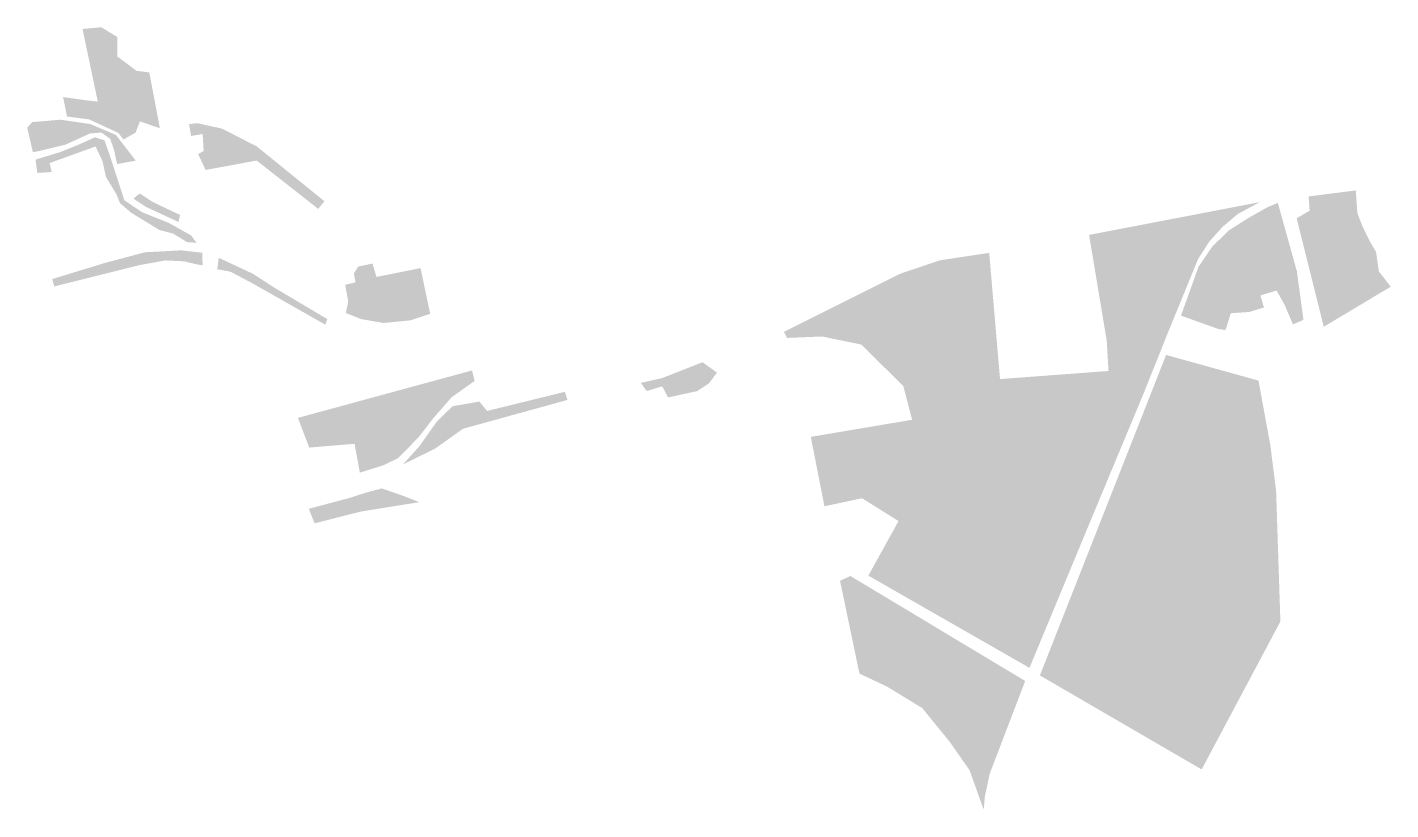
# Model space of a CAD drawing. Header units: inches. Extents: x 700285 to 704568, y 9320366 to 9322823.
import ezdxf

# ---------------------------------------------------------------- set-up
doc = ezdxf.new("R2010")
doc.units = ezdxf.units.IN
doc.header["$MEASUREMENT"] = 0

msp = doc.modelspace()

# ---------------------------------------------------------------- hatches: boundary and pattern name
for points in [[(700568.4, 9322792.4), (700518, 9322823.2), (700458.9, 9322817.9), (700506.8, 9322589.7), (700471.7, 9322593.5), (700397.9, 9322604.1), (700410, 9322543), (700479.3, 9322533.9), (700571.1, 9322491.6), (700587.6, 9322470.7), (700625.4, 9322492.3), (700639.3, 9322527.6), (700701.9, 9322505.9), (700668.6, 9322681.3), (700628.4, 9322686.5), (700568.6, 9322731.2), (700568.4, 9322792.4)], [(700285.3, 9322507.7), (700303, 9322430.7), (700323.1, 9322434.7), (700404.5, 9322454.3), (700482.3, 9322489.6), (700518.2, 9322492.5), (700545.9, 9322472.7), (700557.7, 9322438.6), (700567.7, 9322393.6), (700626.1, 9322404.3), (700563.8, 9322485.1), (700483.2, 9322519.2), (700389.5, 9322532.9), (700300.6, 9322525.3), (700285.3, 9322507.7)], [(700818.8, 9322522.1), (700793.4, 9322518.6), (700800, 9322481.7), (700836.1, 9322487.9), (700839.4, 9322434.7), (700822, 9322425.1), (700845.4, 9322375.1), (701005.9, 9322404.6), (701199.3, 9322252.8), (701218.8, 9322276.8), (701006.3, 9322448.8), (700897.5, 9322504.7), (700818.8, 9322522.1)], [(700317, 9322365.7), (700362.1, 9322368.6), (700355.5, 9322396.7), (700499.8, 9322448.8), (700521.7, 9322402.5), (700532.3, 9322353.4), (700566.3, 9322297.1), (700576.5, 9322271), (700611.9, 9322240.6), (700700.1, 9322186.6), (700743.7, 9322175.2), (700786.6, 9322148.6), (700817.3, 9322146.1), (700799.8, 9322169.5), (700730.8, 9322208.2), (700645.4, 9322242.7), (700590.3, 9322280), (700549.7, 9322405.1), (700528.2, 9322468), (700498, 9322477.6), (700442.9, 9322453), (700386.3, 9322430.4), (700311.3, 9322407.6), (700317, 9322365.7)], [(700619, 9322284.8), (700629, 9322278.1), (700659.2, 9322258.6), (700760.3, 9322211.8), (700765.6, 9322233.7), (700713, 9322258.4), (700677.6, 9322275.5), (700639.8, 9322300.7), (700629.1, 9322294), (700619, 9322284.8)], [(704458.2, 9322310.8), (704310.1, 9322291.9), (704313.1, 9322247.1), (704272.5, 9322223.3), (704357.6, 9321882.6), (704567.9, 9322008.4), (704530.5, 9322056.7), (704521.8, 9322117.5), (704503.3, 9322148.8), (704479.3, 9322197.6), (704462.9, 9322239.9), (704458.2, 9322310.8)], [(703633.9, 9321294.7), (703792.9, 9321676), (703874.4, 9321879.6), (703963.1, 9322096), (703998.6, 9322150.8), (704039.9, 9322196.5), (704088.3, 9322237.3), (704156.7, 9322274), (703620.5, 9322171.1), (703675.7, 9321840.1), (703681.5, 9321743.7), (703340.7, 9321718.3), (703306.7, 9322114.7), (703151.8, 9322091.3), (703026, 9322048.8), (702661.8, 9321866.5), (702671.5, 9321847.5), (702782, 9321852.1), (702905, 9321826.7), (703037.1, 9321696), (703064.5, 9321590.5), (702746.3, 9321536.8), (702789.2, 9321318.8), (702907.3, 9321344.1), (703021.9, 9321272.3), (702927.1, 9321100.9), (703433.2, 9320811.4), (703633.9, 9321294.7)], [(704213.3, 9322271.7), (704180.3, 9322257.8), (704119.9, 9322223.6), (704059.8, 9322185.4), (704007.5, 9322134.7), (703964.1, 9322070.9), (703909.1, 9321917.5), (704026.6, 9321875.6), (704049.2, 9321872.5), (704065.5, 9321925.1), (704123.2, 9321929), (704169.6, 9321943.1), (704158.5, 9321981.1), (704209.4, 9321996.4), (704234.7, 9321951.1), (704260.7, 9321890), (704293.7, 9321904.3), (704273.2, 9322056.4), (704213.3, 9322271.7)], [(700834.7, 9322115), (700768.7, 9322122.6), (700654.9, 9322116.5), (700530.3, 9322083.3), (700363.5, 9322032.3), (700370, 9322009.3), (700639.1, 9322076.4), (700718.3, 9322090.9), (700777.7, 9322088.2), (700818.9, 9322078.2), (700836.2, 9322075.7), (700834.7, 9322115)], [(700882.1, 9322063.1), (700923.6, 9322055.6), (700994.6, 9322017.9), (701221.5, 9321889.1), (701227.5, 9321906.8), (701058.2, 9322007.4), (700994.6, 9322048.8), (700886.7, 9322099.2), (700882.1, 9322063.1)], [(701369.6, 9322081), (701325, 9322071.6), (701311.1, 9322050.1), (701316.4, 9322022), (701283.9, 9322014.3), (701293.4, 9321961.7), (701286, 9321925.8), (701334.1, 9321906.6), (701405.1, 9321894.4), (701490, 9321903), (701550.8, 9321923.2), (701520.6, 9322066.7), (701382.1, 9322039.1), (701369.6, 9322081)], [(702297.9, 9321660.5), (702389.7, 9321680.6), (702426.5, 9321704.8), (702451.6, 9321738.6), (702406.3, 9321771.2), (702278.5, 9321721.1), (702212.3, 9321706.3), (702231, 9321680.7), (702279.6, 9321695.5), (702297.9, 9321660.5)], [(704152.5, 9321713.5), (703862.3, 9321794.1), (703465.9, 9320787.5), (703974, 9320492.4), (704221.3, 9320956.9), (704207.9, 9321366.8), (704189.9, 9321509.7), (704152.5, 9321713.5)], [(701135.4, 9321596.5), (701170.9, 9321503.1), (701313.3, 9321515), (701329.9, 9321424.3), (701405.2, 9321448), (701450.6, 9321470.5), (701514.3, 9321535.3), (701559.3, 9321593.7), (701618.5, 9321661.5), (701690.6, 9321712.6), (701682.4, 9321745.4), (701135.4, 9321596.5)], [(701974.1, 9321678.3), (701729.7, 9321618.2), (701705.3, 9321647.6), (701620.9, 9321633), (701570.8, 9321583.6), (701517.6, 9321508.2), (701465.7, 9321450.4), (701567, 9321500.2), (701654, 9321562.3), (701982, 9321652.8), (701974.1, 9321678.3)], [(701516.6, 9321331.7), (701462.9, 9321352.8), (701398.7, 9321375), (701349.9, 9321361.9), (701294.1, 9321344), (701169.5, 9321310.9), (701187.8, 9321265.4), (701335, 9321302.6), (701516.6, 9321331.7)], [(702838.2, 9321085), (702899.1, 9320793.2), (702985, 9320752.9), (703096.3, 9320685.1), (703182.4, 9320579.4), (703245, 9320490), (703289.5, 9320365.8), (703293, 9320407), (703308.5, 9320479.5), (703419.8, 9320770.3), (702870.6, 9321099.8), (702838.2, 9321085)]]:
    msp.add_hatch(color=256).paths.add_polyline_path(points, flags=0)

doc.saveas('drawing.dxf')
